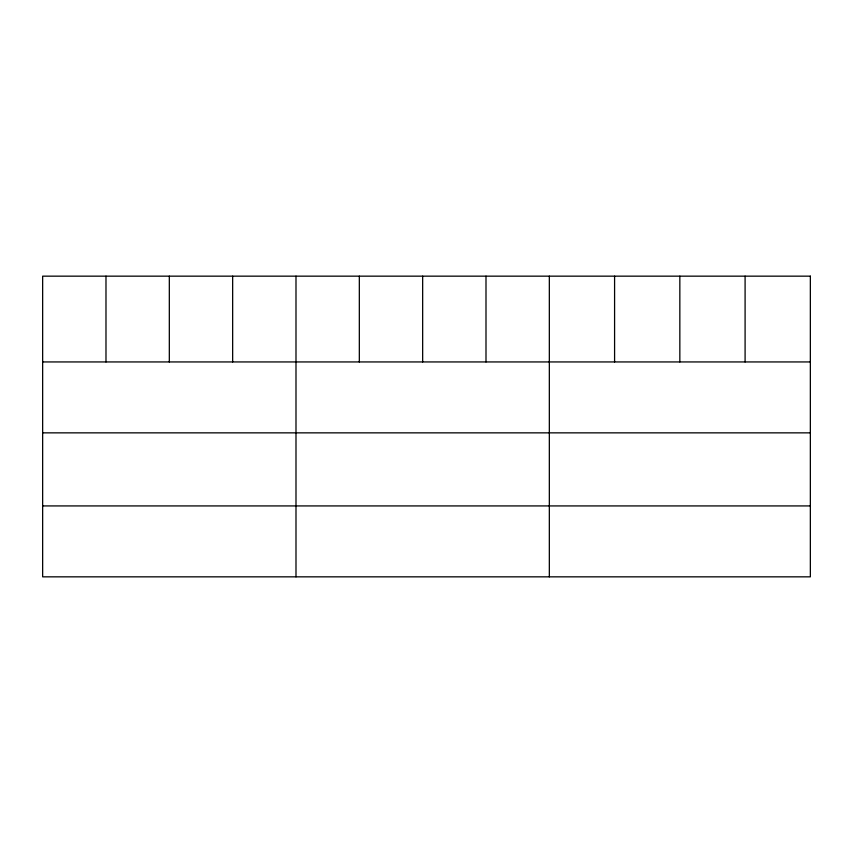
<?xml version="1.0" encoding="UTF-8"?>
<svg xmlns="http://www.w3.org/2000/svg" width="853" height="853" viewBox="0 0 853 853"><rect width="100%" height="100%" fill="white"/><g stroke="black" fill="none" stroke-linecap="round" stroke-linejoin="round"><path stroke-width="1.28" d="M42.65 361.939L810.35 361.939M42.65 432.855L810.35 432.855M42.65 505.925L810.35 505.925M745.095 276.159L745.095 361.939M679.841 276.159L679.841 361.939M614.586 276.159L614.586 361.939M549.332 276.159L549.332 576.841M485.997 276.159L485.997 361.939M422.661 276.159L422.661 361.939M359.326 276.159L359.326 361.939M295.991 276.159L295.991 576.841M232.656 276.159L232.656 361.939M169.321 276.159L169.321 361.939M105.985 276.159L105.985 361.939M810.35 276.159L42.65 276.159L42.65 576.841L810.35 576.841L810.35 276.159"/></g></svg>
